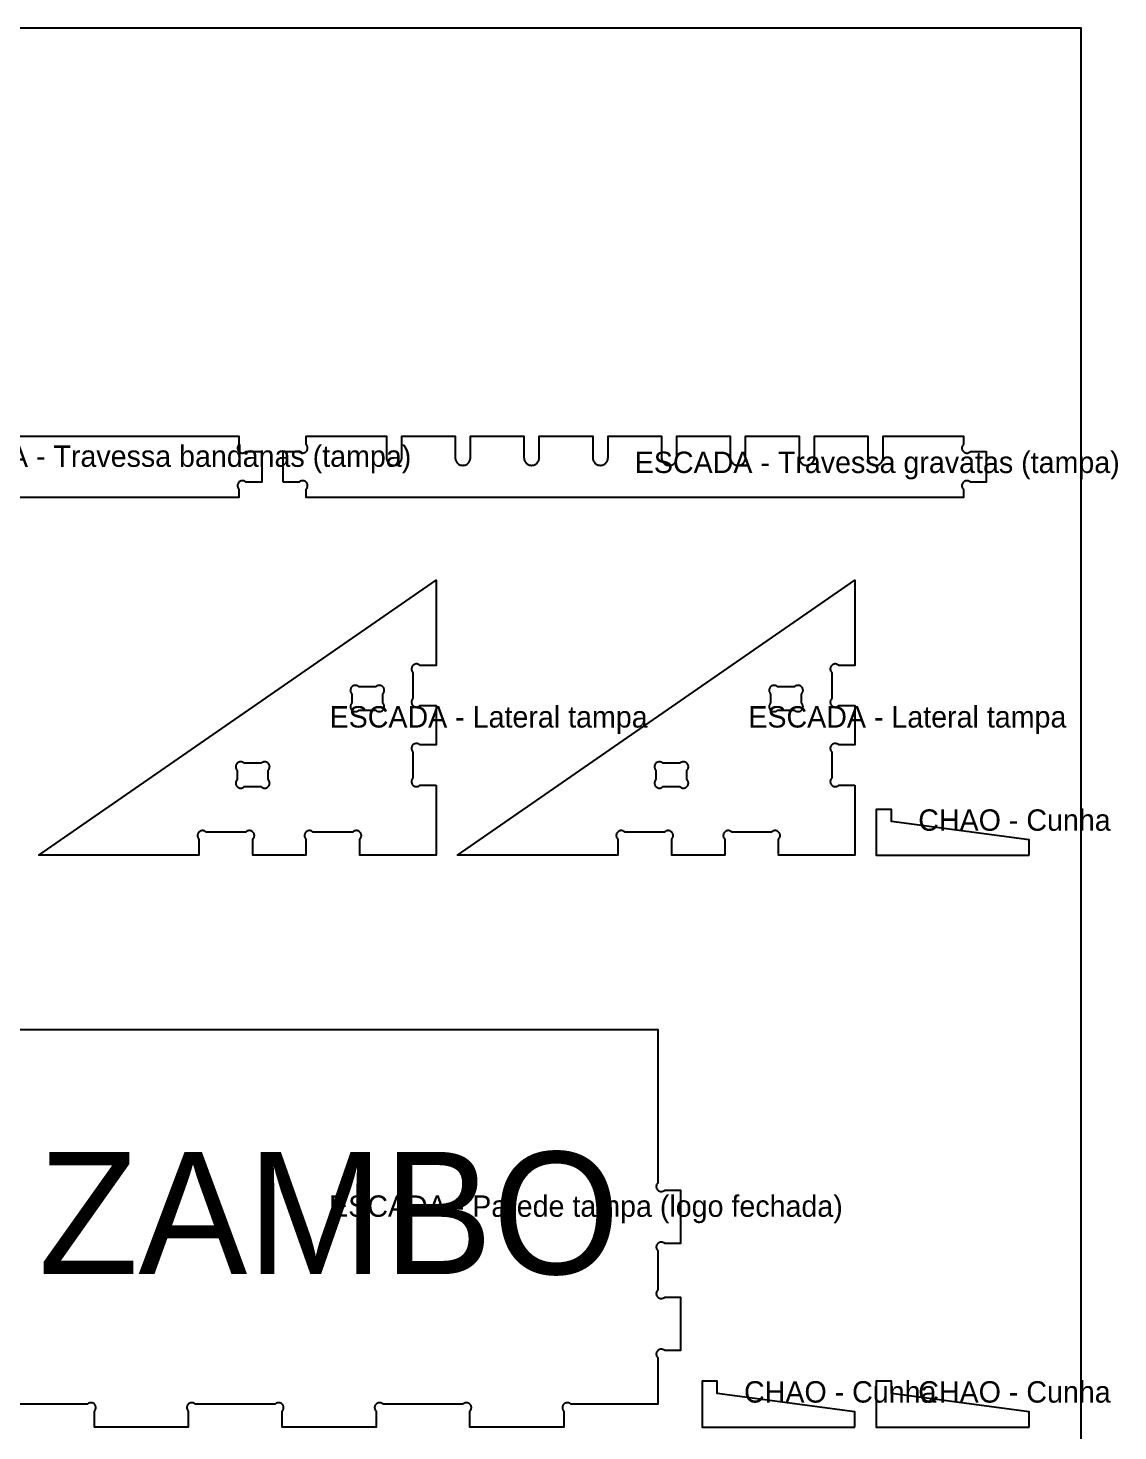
# Model space of a CAD drawing. Header units: millimetres. Extents: x 0 to 2787, y 0 to 1840.
# Drawn here: x 2061 to 2774, y 922 to 1840 of the extents above; entities that cross this region are included whole.
import ezdxf
from ezdxf.enums import TextEntityAlignment as Align

# ---------------------------------------------------------------- set-up
doc = ezdxf.new("R2010")
doc.units = ezdxf.units.MM
for name, color, linetype in [('CHAPA_NAO_CORTAR', 8, 'Continuous'), ('CORTE_EXTERNO', 1, 'Continuous'), ('CORTE_INTERNO', 5, 'Continuous'), ('ETIQUETAS_NAO_CORTAR', 8, 'Continuous'), ('GRAVACAO', 3, 'Continuous')]:
    doc.layers.add(name, color=color, linetype=linetype)

msp = doc.modelspace()

# ---------------------------------------------------------------- linework, layer by layer
at = {"layer": 'CHAPA_NAO_CORTAR'}
msp.add_lwpolyline([(0, 0), (2750, 0), (2750, 1840), (0, 1840)], close=True, dxfattribs=at)
at = {"layer": 'CORTE_EXTERNO'}
for points in [[(1769, 1573), (2199, 1573), (2199, 1567.6), (2198.79, 1567.36), (2198.6, 1567.1), (2198.43, 1566.83), (2198.3, 1566.54), (2198.19, 1566.24), (2198.11, 1565.93), (2198.06, 1565.62), (2198.05, 1565.3), (2198.06, 1564.98), (2198.11, 1564.66), (2198.19, 1564.35), (2198.3, 1564.05), (2198.43, 1563.77), (2198.6, 1563.49), (2198.79, 1563.24), (2199, 1563), (2199.24, 1562.79), (2199.49, 1562.6), (2199.77, 1562.43), (2200.05, 1562.3), (2200.35, 1562.19), (2200.66, 1562.11), (2200.98, 1562.06), (2201.3, 1562.05), (2201.62, 1562.06), (2201.93, 1562.11), (2202.24, 1562.19), (2202.54, 1562.3), (2202.83, 1562.43), (2203.1, 1562.6), (2203.36, 1562.79), (2203.6, 1563), (2203.6, 1563), (2214, 1563), (2214, 1543), (2203.6, 1543), (2203.36, 1543.21), (2203.1, 1543.4), (2202.83, 1543.57), (2202.54, 1543.7), (2202.24, 1543.81), (2201.93, 1543.89), (2201.62, 1543.94), (2201.3, 1543.95), (2200.98, 1543.94), (2200.66, 1543.89), (2200.35, 1543.81), (2200.05, 1543.7), (2199.77, 1543.57), (2199.49, 1543.4), (2199.24, 1543.21), (2199, 1543), (2198.79, 1542.76), (2198.6, 1542.51), (2198.43, 1542.23), (2198.3, 1541.95), (2198.19, 1541.65), (2198.11, 1541.34), (2198.06, 1541.02), (2198.05, 1540.7), (2198.06, 1540.38), (2198.11, 1540.07), (2198.19, 1539.76), (2198.3, 1539.46), (2198.43, 1539.17), (2198.6, 1538.9), (2198.79, 1538.64), (2199, 1538.4), (2199, 1533), (1769, 1533)], [(2043, 1185), (2473, 1185), (2473, 1084.6), (2472.79, 1084.36), (2472.6, 1084.1), (2472.43, 1083.83), (2472.3, 1083.54), (2472.19, 1083.24), (2472.11, 1082.93), (2472.06, 1082.62), (2472.05, 1082.3), (2472.06, 1081.98), (2472.11, 1081.66), (2472.19, 1081.35), (2472.3, 1081.05), (2472.43, 1080.77), (2472.6, 1080.49), (2472.79, 1080.24), (2473, 1080), (2473.24, 1079.79), (2473.49, 1079.6), (2473.77, 1079.43), (2474.05, 1079.3), (2474.35, 1079.19), (2474.66, 1079.11), (2474.98, 1079.06), (2475.3, 1079.05), (2475.62, 1079.06), (2475.93, 1079.11), (2476.24, 1079.19), (2476.54, 1079.3), (2476.83, 1079.43), (2477.1, 1079.6), (2477.36, 1079.79), (2477.6, 1080), (2488, 1080), (2488, 1045), (2477.6, 1045), (2477.36, 1045.21), (2477.1, 1045.4), (2476.83, 1045.57), (2476.54, 1045.7), (2476.24, 1045.81), (2475.93, 1045.89), (2475.62, 1045.94), (2475.3, 1045.95), (2474.98, 1045.94), (2474.66, 1045.89), (2474.35, 1045.81), (2474.05, 1045.7), (2473.77, 1045.57), (2473.49, 1045.4), (2473.24, 1045.21), (2473, 1045), (2472.79, 1044.76), (2472.6, 1044.51), (2472.43, 1044.23), (2472.3, 1043.95), (2472.19, 1043.65), (2472.11, 1043.34), (2472.06, 1043.02), (2472.05, 1042.7), (2472.06, 1042.38), (2472.11, 1042.07), (2472.19, 1041.76), (2472.3, 1041.46), (2472.43, 1041.17), (2472.6, 1040.9), (2472.79, 1040.64), (2473, 1040.4), (2473, 1014.6), (2472.79, 1014.36), (2472.6, 1014.1), (2472.43, 1013.83), (2472.3, 1013.54), (2472.19, 1013.24), (2472.11, 1012.93), (2472.06, 1012.62), (2472.05, 1012.3), (2472.06, 1011.98), (2472.11, 1011.66), (2472.19, 1011.35), (2472.3, 1011.05), (2472.43, 1010.77), (2472.6, 1010.49), (2472.79, 1010.24), (2473, 1010), (2473.24, 1009.79), (2473.49, 1009.6), (2473.77, 1009.43), (2474.05, 1009.3), (2474.35, 1009.19), (2474.66, 1009.11), (2474.98, 1009.06), (2475.3, 1009.05), (2475.62, 1009.06), (2475.93, 1009.11), (2476.24, 1009.19), (2476.54, 1009.3), (2476.83, 1009.43), (2477.1, 1009.6), (2477.36, 1009.79), (2477.6, 1010), (2488, 1010), (2488, 975), (2477.6, 975), (2477.36, 975.21), (2477.1, 975.4), (2476.83, 975.57), (2476.54, 975.7), (2476.24, 975.81), (2475.93, 975.89), (2475.62, 975.94), (2475.3, 975.95), (2474.98, 975.94), (2474.66, 975.89), (2474.35, 975.81), (2474.05, 975.7), (2473.77, 975.57), (2473.49, 975.4), (2473.24, 975.21), (2473, 975), (2472.79, 974.76), (2472.6, 974.51), (2472.43, 974.23), (2472.3, 973.95), (2472.19, 973.65), (2472.11, 973.34), (2472.06, 973.02), (2472.05, 972.7), (2472.06, 972.38), (2472.11, 972.07), (2472.19, 971.76), (2472.3, 971.46), (2472.43, 971.17), (2472.6, 970.9), (2472.79, 970.64), (2473, 970.4), (2473, 940), (2416.17, 940), (2415.93, 940.21), (2415.68, 940.4), (2415.4, 940.57), (2415.11, 940.7), (2414.81, 940.81), (2414.5, 940.89), (2414.19, 940.94), (2413.87, 940.95), (2413.55, 940.94), (2413.24, 940.89), (2412.93, 940.81), (2412.63, 940.7), (2412.34, 940.57), (2412.06, 940.4), (2411.81, 940.21), (2411.57, 940), (2411.36, 939.76), (2411.17, 939.51), (2411, 939.23), (2410.87, 938.95), (2410.76, 938.65), (2410.68, 938.34), (2410.64, 938.02), (2410.62, 937.7), (2410.64, 937.38), (2410.68, 937.07), (2410.76, 936.76), (2410.87, 936.46), (2411, 936.17), (2411.17, 935.9), (2411.36, 935.64), (2411.57, 935.4), (2411.57, 925), (2350.14, 925), (2350.14, 935.4), (2350.36, 935.64), (2350.55, 935.9), (2350.71, 936.17), (2350.85, 936.46), (2350.95, 936.76), (2351.03, 937.07), (2351.08, 937.38), (2351.09, 937.7), (2351.08, 938.02), (2351.03, 938.34), (2350.95, 938.65), (2350.85, 938.95), (2350.71, 939.23), (2350.55, 939.51), (2350.36, 939.76), (2350.14, 940), (2349.91, 940.21), (2349.65, 940.4), (2349.38, 940.57), (2349.09, 940.7), (2348.79, 940.81), (2348.48, 940.89), (2348.16, 940.94), (2347.84, 940.95), (2347.53, 940.94), (2347.21, 940.89), (2346.9, 940.81), (2346.6, 940.7), (2346.31, 940.57), (2346.04, 940.4), (2345.78, 940.21), (2345.55, 940), (2293.31, 940), (2293.07, 940.21), (2292.82, 940.4), (2292.54, 940.57), (2292.26, 940.7), (2291.96, 940.81), (2291.65, 940.89), (2291.33, 940.94), (2291.01, 940.95), (2290.69, 940.94), (2290.38, 940.89), (2290.07, 940.81), (2289.77, 940.7), (2289.48, 940.57), (2289.21, 940.4), (2288.95, 940.21), (2288.71, 940), (2288.5, 939.76), (2288.31, 939.51), (2288.15, 939.23), (2288.01, 938.95), (2287.9, 938.65), (2287.82, 938.34), (2287.78, 938.02), (2287.76, 937.7), (2287.78, 937.38), (2287.82, 937.07), (2287.9, 936.76), (2288.01, 936.46), (2288.15, 936.17), (2288.31, 935.9), (2288.5, 935.64), (2288.71, 935.4), (2288.71, 925), (2227.29, 925), (2227.29, 935.4), (2227.5, 935.64), (2227.69, 935.9), (2227.85, 936.17), (2227.99, 936.46), (2228.1, 936.76), (2228.18, 937.07), (2228.22, 937.38), (2228.24, 937.7), (2228.22, 938.02), (2228.18, 938.34), (2228.1, 938.65), (2227.99, 938.95), (2227.85, 939.23), (2227.69, 939.51), (2227.5, 939.76), (2227.29, 940), (2227.05, 940.21), (2226.79, 940.4), (2226.52, 940.57), (2226.23, 940.7), (2225.93, 940.81), (2225.62, 940.89), (2225.31, 940.94), (2224.99, 940.95), (2224.67, 940.94), (2224.35, 940.89), (2224.04, 940.81), (2223.74, 940.7), (2223.46, 940.57), (2223.18, 940.4), (2222.93, 940.21), (2222.69, 940), (2170.45, 940), (2170.22, 940.21), (2169.96, 940.4), (2169.69, 940.57), (2169.4, 940.7), (2169.1, 940.81), (2168.79, 940.89), (2168.47, 940.94), (2168.16, 940.95), (2167.84, 940.94), (2167.52, 940.89), (2167.21, 940.81), (2166.91, 940.7), (2166.62, 940.57), (2166.35, 940.4), (2166.09, 940.21), (2165.86, 940), (2165.64, 939.76), (2165.45, 939.51), (2165.29, 939.23), (2165.15, 938.95), (2165.05, 938.65), (2164.97, 938.34), (2164.92, 938.02), (2164.91, 937.7), (2164.92, 937.38), (2164.97, 937.07), (2165.05, 936.76), (2165.15, 936.46), (2165.29, 936.17), (2165.45, 935.9), (2165.64, 935.64), (2165.86, 935.4), (2165.86, 925), (2165.86, 925), (2104.43, 925), (2104.43, 935.4), (2104.64, 935.64), (2104.83, 935.9), (2105, 936.17), (2105.13, 936.46), (2105.24, 936.76), (2105.32, 937.07), (2105.36, 937.38), (2105.38, 937.7), (2105.36, 938.02), (2105.32, 938.34), (2105.24, 938.65), (2105.13, 938.95), (2105, 939.23), (2104.83, 939.51), (2104.64, 939.76), (2104.43, 940), (2104.19, 940.21), (2103.94, 940.4), (2103.66, 940.57), (2103.37, 940.7), (2103.07, 940.81), (2102.76, 940.89), (2102.45, 940.94), (2102.13, 940.95), (2101.81, 940.94), (2101.5, 940.89), (2101.19, 940.81), (2100.89, 940.7), (2100.6, 940.57), (2100.32, 940.4), (2100.07, 940.21), (2099.83, 940), (2043, 940)]]:
    msp.add_lwpolyline(points, dxfattribs=at)
for points in [[(2228, 1543), (2228, 1563), (2238.4, 1563), (2238.4, 1563), (2238.64, 1562.79), (2238.9, 1562.6), (2239.17, 1562.43), (2239.46, 1562.3), (2239.76, 1562.19), (2240.07, 1562.11), (2240.38, 1562.06), (2240.7, 1562.05), (2241.02, 1562.06), (2241.34, 1562.11), (2241.65, 1562.19), (2241.95, 1562.3), (2242.23, 1562.43), (2242.51, 1562.6), (2242.76, 1562.79), (2243, 1563), (2243.21, 1563.24), (2243.4, 1563.49), (2243.57, 1563.77), (2243.7, 1564.05), (2243.81, 1564.35), (2243.89, 1564.66), (2243.94, 1564.98), (2243.95, 1565.3), (2243.94, 1565.62), (2243.89, 1565.93), (2243.81, 1566.24), (2243.7, 1566.54), (2243.57, 1566.83), (2243.4, 1567.1), (2243.21, 1567.36), (2243, 1567.6), (2243, 1573), (2295.5, 1573), (2295.5, 1559), (2295.52, 1558.51), (2295.6, 1558.02), (2295.72, 1557.55), (2295.88, 1557.09), (2296.09, 1556.64), (2296.34, 1556.22), (2296.63, 1555.83), (2296.96, 1555.46), (2297.33, 1555.13), (2297.72, 1554.84), (2298.14, 1554.59), (2298.59, 1554.38), (2299.05, 1554.22), (2299.52, 1554.1), (2300.01, 1554.02), (2300.5, 1554), (2300.99, 1554.02), (2301.48, 1554.1), (2301.95, 1554.22), (2302.41, 1554.38), (2302.86, 1554.59), (2303.28, 1554.84), (2303.67, 1555.13), (2304.04, 1555.46), (2304.37, 1555.83), (2304.66, 1556.22), (2304.91, 1556.64), (2305.12, 1557.09), (2305.28, 1557.55), (2305.4, 1558.02), (2305.48, 1558.51), (2305.5, 1559), (2305.5, 1573), (2340.5, 1573), (2340.5, 1559), (2340.52, 1558.51), (2340.6, 1558.02), (2340.72, 1557.55), (2340.88, 1557.09), (2341.09, 1556.64), (2341.34, 1556.22), (2341.63, 1555.83), (2341.96, 1555.46), (2342.33, 1555.13), (2342.72, 1554.84), (2343.14, 1554.59), (2343.59, 1554.38), (2344.05, 1554.22), (2344.52, 1554.1), (2345.01, 1554.02), (2345.5, 1554), (2345.99, 1554.02), (2346.48, 1554.1), (2346.95, 1554.22), (2347.41, 1554.38), (2347.86, 1554.59), (2348.28, 1554.84), (2348.67, 1555.13), (2349.04, 1555.46), (2349.37, 1555.83), (2349.66, 1556.22), (2349.91, 1556.64), (2350.12, 1557.09), (2350.28, 1557.55), (2350.4, 1558.02), (2350.48, 1558.51), (2350.5, 1559), (2350.5, 1573), (2385.5, 1573), (2385.5, 1559), (2385.52, 1558.51), (2385.6, 1558.02), (2385.72, 1557.55), (2385.88, 1557.09), (2386.09, 1556.64), (2386.34, 1556.22), (2386.63, 1555.83), (2386.96, 1555.46), (2387.33, 1555.13), (2387.72, 1554.84), (2388.14, 1554.59), (2388.59, 1554.38), (2389.05, 1554.22), (2389.52, 1554.1), (2390.01, 1554.02), (2390.5, 1554), (2390.99, 1554.02), (2391.48, 1554.1), (2391.95, 1554.22), (2392.41, 1554.38), (2392.86, 1554.59), (2393.28, 1554.84), (2393.67, 1555.13), (2394.04, 1555.46), (2394.37, 1555.83), (2394.66, 1556.22), (2394.91, 1556.64), (2395.12, 1557.09), (2395.28, 1557.55), (2395.4, 1558.02), (2395.48, 1558.51), (2395.5, 1559), (2395.5, 1573), (2430.5, 1573), (2430.5, 1559), (2430.52, 1558.51), (2430.6, 1558.02), (2430.72, 1557.55), (2430.88, 1557.09), (2431.09, 1556.64), (2431.34, 1556.22), (2431.63, 1555.83), (2431.96, 1555.46), (2432.33, 1555.13), (2432.72, 1554.84), (2433.14, 1554.59), (2433.59, 1554.38), (2434.05, 1554.22), (2434.52, 1554.1), (2435.01, 1554.02), (2435.5, 1554), (2435.99, 1554.02), (2436.48, 1554.1), (2436.95, 1554.22), (2437.41, 1554.38), (2437.86, 1554.59), (2438.28, 1554.84), (2438.67, 1555.13), (2439.04, 1555.46), (2439.37, 1555.83), (2439.66, 1556.22), (2439.91, 1556.64), (2440.12, 1557.09), (2440.28, 1557.55), (2440.4, 1558.02), (2440.48, 1558.51), (2440.5, 1559), (2440.5, 1573), (2475.5, 1573), (2475.5, 1559), (2475.52, 1558.51), (2475.6, 1558.02), (2475.72, 1557.55), (2475.88, 1557.09), (2476.09, 1556.64), (2476.34, 1556.22), (2476.63, 1555.83), (2476.96, 1555.46), (2477.33, 1555.13), (2477.72, 1554.84), (2478.14, 1554.59), (2478.59, 1554.38), (2479.05, 1554.22), (2479.52, 1554.1), (2480.01, 1554.02), (2480.5, 1554), (2480.99, 1554.02), (2481.48, 1554.1), (2481.95, 1554.22), (2482.41, 1554.38), (2482.86, 1554.59), (2483.28, 1554.84), (2483.67, 1555.13), (2484.04, 1555.46), (2484.37, 1555.83), (2484.66, 1556.22), (2484.91, 1556.64), (2485.12, 1557.09), (2485.28, 1557.55), (2485.4, 1558.02), (2485.48, 1558.51), (2485.5, 1559), (2485.5, 1573), (2520.5, 1573), (2520.5, 1559), (2520.52, 1558.51), (2520.6, 1558.02), (2520.72, 1557.55), (2520.88, 1557.09), (2521.09, 1556.64), (2521.34, 1556.22), (2521.63, 1555.83), (2521.96, 1555.46), (2522.33, 1555.13), (2522.72, 1554.84), (2523.14, 1554.59), (2523.59, 1554.38), (2524.05, 1554.22), (2524.52, 1554.1), (2525.01, 1554.02), (2525.5, 1554), (2525.99, 1554.02), (2526.48, 1554.1), (2526.95, 1554.22), (2527.41, 1554.38), (2527.86, 1554.59), (2528.28, 1554.84), (2528.67, 1555.13), (2529.04, 1555.46), (2529.37, 1555.83), (2529.66, 1556.22), (2529.91, 1556.64), (2530.12, 1557.09), (2530.28, 1557.55), (2530.4, 1558.02), (2530.48, 1558.51), (2530.5, 1559), (2530.5, 1573), (2565.5, 1573), (2565.5, 1559), (2565.52, 1558.51), (2565.6, 1558.02), (2565.72, 1557.55), (2565.88, 1557.09), (2566.09, 1556.64), (2566.34, 1556.22), (2566.63, 1555.83), (2566.96, 1555.46), (2567.33, 1555.13), (2567.72, 1554.84), (2568.14, 1554.59), (2568.59, 1554.38), (2569.05, 1554.22), (2569.52, 1554.1), (2570.01, 1554.02), (2570.5, 1554), (2570.99, 1554.02), (2571.48, 1554.1), (2571.95, 1554.22), (2572.41, 1554.38), (2572.86, 1554.59), (2573.28, 1554.84), (2573.67, 1555.13), (2574.04, 1555.46), (2574.37, 1555.83), (2574.66, 1556.22), (2574.91, 1556.64), (2575.12, 1557.09), (2575.28, 1557.55), (2575.4, 1558.02), (2575.48, 1558.51), (2575.5, 1559), (2575.5, 1573), (2610.5, 1573), (2610.5, 1559), (2610.52, 1558.51), (2610.6, 1558.02), (2610.72, 1557.55), (2610.88, 1557.09), (2611.09, 1556.64), (2611.34, 1556.22), (2611.63, 1555.83), (2611.96, 1555.46), (2612.33, 1555.13), (2612.72, 1554.84), (2613.14, 1554.59), (2613.59, 1554.38), (2614.05, 1554.22), (2614.52, 1554.1), (2615.01, 1554.02), (2615.5, 1554), (2615.99, 1554.02), (2616.48, 1554.1), (2616.95, 1554.22), (2617.41, 1554.38), (2617.86, 1554.59), (2618.28, 1554.84), (2618.67, 1555.13), (2619.04, 1555.46), (2619.37, 1555.83), (2619.66, 1556.22), (2619.91, 1556.64), (2620.12, 1557.09), (2620.28, 1557.55), (2620.4, 1558.02), (2620.48, 1558.51), (2620.5, 1559), (2620.5, 1573), (2673, 1573), (2673, 1567.6), (2672.79, 1567.36), (2672.6, 1567.1), (2672.43, 1566.83), (2672.3, 1566.54), (2672.19, 1566.24), (2672.11, 1565.93), (2672.06, 1565.62), (2672.05, 1565.3), (2672.06, 1564.98), (2672.11, 1564.66), (2672.19, 1564.35), (2672.3, 1564.05), (2672.43, 1563.77), (2672.6, 1563.49), (2672.79, 1563.24), (2673, 1563), (2673.24, 1562.79), (2673.49, 1562.6), (2673.77, 1562.43), (2674.05, 1562.3), (2674.35, 1562.19), (2674.66, 1562.11), (2674.98, 1562.06), (2675.3, 1562.05), (2675.62, 1562.06), (2675.93, 1562.11), (2676.24, 1562.19), (2676.54, 1562.3), (2676.83, 1562.43), (2677.1, 1562.6), (2677.36, 1562.79), (2677.6, 1563), (2677.6, 1563), (2688, 1563), (2688, 1543), (2677.6, 1543), (2677.36, 1543.21), (2677.1, 1543.4), (2676.83, 1543.57), (2676.54, 1543.7), (2676.24, 1543.81), (2675.93, 1543.89), (2675.62, 1543.94), (2675.3, 1543.95), (2674.98, 1543.94), (2674.66, 1543.89), (2674.35, 1543.81), (2674.05, 1543.7), (2673.77, 1543.57), (2673.49, 1543.4), (2673.24, 1543.21), (2673, 1543), (2672.79, 1542.76), (2672.6, 1542.51), (2672.43, 1542.23), (2672.3, 1541.95), (2672.19, 1541.65), (2672.11, 1541.34), (2672.06, 1541.02), (2672.05, 1540.7), (2672.06, 1540.38), (2672.11, 1540.07), (2672.19, 1539.76), (2672.3, 1539.46), (2672.43, 1539.17), (2672.6, 1538.9), (2672.79, 1538.64), (2673, 1538.4), (2673, 1533), (2243, 1533), (2243, 1538.4), (2243.21, 1538.64), (2243.4, 1538.9), (2243.57, 1539.17), (2243.7, 1539.46), (2243.81, 1539.76), (2243.89, 1540.07), (2243.94, 1540.38), (2243.95, 1540.7), (2243.94, 1541.02), (2243.89, 1541.34), (2243.81, 1541.65), (2243.7, 1541.95), (2243.57, 1542.23), (2243.4, 1542.51), (2243.21, 1542.76), (2243, 1543), (2243, 1543), (2243, 1543), (2242.76, 1543.21), (2242.51, 1543.4), (2242.23, 1543.57), (2241.95, 1543.7), (2241.65, 1543.81), (2241.34, 1543.89), (2241.02, 1543.94), (2240.7, 1543.95), (2240.38, 1543.94), (2240.07, 1543.89), (2239.76, 1543.81), (2239.46, 1543.7), (2239.17, 1543.57), (2238.9, 1543.4), (2238.64, 1543.21), (2238.4, 1543), (2228, 1543)], [(2328, 1344.85), (2328, 1299), (2278.15, 1299), (2278.15, 1309.55), (2278.36, 1309.79), (2278.55, 1310.05), (2278.72, 1310.32), (2278.85, 1310.61), (2278.96, 1310.91), (2279.04, 1311.22), (2279.09, 1311.53), (2279.1, 1311.85), (2279.09, 1312.17), (2279.04, 1312.49), (2278.96, 1312.8), (2278.85, 1313.1), (2278.72, 1313.38), (2278.55, 1313.66), (2278.36, 1313.91), (2278.15, 1314.15), (2277.91, 1314.36), (2277.66, 1314.55), (2277.38, 1314.72), (2277.1, 1314.85), (2276.8, 1314.96), (2276.49, 1315.04), (2276.17, 1315.09), (2275.85, 1315.1), (2275.53, 1315.09), (2275.22, 1315.04), (2274.91, 1314.96), (2274.61, 1314.85), (2274.32, 1314.72), (2274.05, 1314.55), (2273.79, 1314.36), (2273.55, 1314.15), (2247.45, 1314.15), (2247.45, 1314.15), (2247.21, 1314.36), (2246.95, 1314.55), (2246.68, 1314.72), (2246.39, 1314.85), (2246.09, 1314.96), (2245.78, 1315.04), (2245.47, 1315.09), (2245.15, 1315.1), (2244.83, 1315.09), (2244.51, 1315.04), (2244.2, 1314.96), (2243.9, 1314.85), (2243.62, 1314.72), (2243.34, 1314.55), (2243.09, 1314.36), (2242.85, 1314.15), (2242.64, 1313.91), (2242.45, 1313.66), (2242.28, 1313.38), (2242.15, 1313.1), (2242.04, 1312.8), (2241.96, 1312.49), (2241.91, 1312.17), (2241.9, 1311.85), (2241.91, 1311.53), (2241.96, 1311.22), (2242.04, 1310.91), (2242.15, 1310.61), (2242.28, 1310.32), (2242.45, 1310.05), (2242.64, 1309.79), (2242.85, 1309.55), (2242.85, 1299), (2208.15, 1299), (2208.15, 1309.55), (2208.36, 1309.79), (2208.55, 1310.05), (2208.72, 1310.32), (2208.85, 1310.61), (2208.96, 1310.91), (2209.04, 1311.22), (2209.09, 1311.53), (2209.1, 1311.85), (2209.09, 1312.17), (2209.04, 1312.49), (2208.96, 1312.8), (2208.85, 1313.1), (2208.72, 1313.38), (2208.55, 1313.66), (2208.36, 1313.91), (2208.15, 1314.15), (2207.91, 1314.36), (2207.66, 1314.55), (2207.38, 1314.72), (2207.1, 1314.85), (2206.8, 1314.96), (2206.49, 1315.04), (2206.17, 1315.09), (2205.85, 1315.1), (2205.53, 1315.09), (2205.22, 1315.04), (2204.91, 1314.96), (2204.61, 1314.85), (2204.32, 1314.72), (2204.05, 1314.55), (2203.79, 1314.36), (2203.55, 1314.15), (2177.45, 1314.15), (2177.45, 1314.15), (2177.21, 1314.36), (2176.95, 1314.55), (2176.68, 1314.72), (2176.39, 1314.85), (2176.09, 1314.96), (2175.78, 1315.04), (2175.47, 1315.09), (2175.15, 1315.1), (2174.83, 1315.09), (2174.51, 1315.04), (2174.2, 1314.96), (2173.9, 1314.85), (2173.62, 1314.72), (2173.34, 1314.55), (2173.09, 1314.36), (2172.85, 1314.15), (2172.64, 1313.91), (2172.45, 1313.66), (2172.28, 1313.38), (2172.15, 1313.1), (2172.04, 1312.8), (2171.96, 1312.49), (2171.91, 1312.17), (2171.9, 1311.85), (2171.91, 1311.53), (2171.96, 1311.22), (2172.04, 1310.91), (2172.15, 1310.61), (2172.28, 1310.32), (2172.45, 1310.05), (2172.64, 1309.79), (2172.85, 1309.55), (2172.85, 1299), (2068, 1299), (2328, 1479), (2328, 1423.15), (2317.45, 1423.15), (2317.21, 1423.36), (2316.95, 1423.55), (2316.68, 1423.72), (2316.39, 1423.85), (2316.09, 1423.96), (2315.78, 1424.04), (2315.47, 1424.09), (2315.15, 1424.1), (2314.83, 1424.09), (2314.51, 1424.04), (2314.2, 1423.96), (2313.9, 1423.85), (2313.62, 1423.72), (2313.34, 1423.55), (2313.09, 1423.36), (2312.85, 1423.15), (2312.64, 1422.91), (2312.45, 1422.66), (2312.28, 1422.38), (2312.15, 1422.1), (2312.04, 1421.8), (2311.96, 1421.49), (2311.91, 1421.17), (2311.9, 1420.85), (2311.91, 1420.53), (2311.96, 1420.22), (2312.04, 1419.91), (2312.15, 1419.61), (2312.28, 1419.32), (2312.45, 1419.05), (2312.64, 1418.79), (2312.85, 1418.55), (2312.85, 1418.55), (2312.85, 1401.45), (2312.85, 1401.45), (2312.64, 1401.21), (2312.45, 1400.95), (2312.28, 1400.68), (2312.15, 1400.39), (2312.04, 1400.09), (2311.96, 1399.78), (2311.91, 1399.47), (2311.9, 1399.15), (2311.91, 1398.83), (2311.96, 1398.51), (2312.04, 1398.2), (2312.15, 1397.9), (2312.28, 1397.62), (2312.45, 1397.34), (2312.64, 1397.09), (2312.85, 1396.85), (2313.09, 1396.64), (2313.34, 1396.45), (2313.62, 1396.28), (2313.9, 1396.15), (2314.2, 1396.04), (2314.51, 1395.96), (2314.83, 1395.91), (2315.15, 1395.9), (2315.47, 1395.91), (2315.78, 1395.96), (2316.09, 1396.04), (2316.39, 1396.15), (2316.68, 1396.28), (2316.95, 1396.45), (2317.21, 1396.64), (2317.45, 1396.85), (2328, 1396.85), (2328, 1371.15), (2317.45, 1371.15), (2317.21, 1371.36), (2316.95, 1371.55), (2316.68, 1371.72), (2316.39, 1371.85), (2316.09, 1371.96), (2315.78, 1372.04), (2315.47, 1372.09), (2315.15, 1372.1), (2314.83, 1372.09), (2314.51, 1372.04), (2314.2, 1371.96), (2313.9, 1371.85), (2313.62, 1371.72), (2313.34, 1371.55), (2313.09, 1371.36), (2312.85, 1371.15), (2312.64, 1370.91), (2312.45, 1370.66), (2312.28, 1370.38), (2312.15, 1370.1), (2312.04, 1369.8), (2311.96, 1369.49), (2311.91, 1369.17), (2311.9, 1368.85), (2311.91, 1368.53), (2311.96, 1368.22), (2312.04, 1367.91), (2312.15, 1367.61), (2312.28, 1367.32), (2312.45, 1367.05), (2312.64, 1366.79), (2312.85, 1366.55), (2312.85, 1366.55), (2312.85, 1349.45), (2312.85, 1349.45), (2312.64, 1349.21), (2312.45, 1348.95), (2312.28, 1348.68), (2312.15, 1348.39), (2312.04, 1348.09), (2311.96, 1347.78), (2311.91, 1347.47), (2311.9, 1347.15), (2311.91, 1346.83), (2311.96, 1346.51), (2312.04, 1346.2), (2312.15, 1345.9), (2312.28, 1345.62), (2312.45, 1345.34), (2312.64, 1345.09), (2312.85, 1344.85), (2313.09, 1344.64), (2313.34, 1344.45), (2313.62, 1344.28), (2313.9, 1344.15), (2314.2, 1344.04), (2314.51, 1343.96), (2314.83, 1343.91), (2315.15, 1343.9), (2315.47, 1343.91), (2315.78, 1343.96), (2316.09, 1344.04), (2316.39, 1344.15), (2316.68, 1344.28), (2316.95, 1344.45), (2317.21, 1344.64), (2317.45, 1344.85), (2328, 1344.85)], [(2602, 1344.85), (2602, 1299), (2552.15, 1299), (2552.15, 1309.55), (2552.36, 1309.79), (2552.55, 1310.05), (2552.72, 1310.32), (2552.85, 1310.61), (2552.96, 1310.91), (2553.04, 1311.22), (2553.09, 1311.53), (2553.1, 1311.85), (2553.09, 1312.17), (2553.04, 1312.49), (2552.96, 1312.8), (2552.85, 1313.1), (2552.72, 1313.38), (2552.55, 1313.66), (2552.36, 1313.91), (2552.15, 1314.15), (2551.91, 1314.36), (2551.66, 1314.55), (2551.38, 1314.72), (2551.1, 1314.85), (2550.8, 1314.96), (2550.49, 1315.04), (2550.17, 1315.09), (2549.85, 1315.1), (2549.53, 1315.09), (2549.22, 1315.04), (2548.91, 1314.96), (2548.61, 1314.85), (2548.32, 1314.72), (2548.05, 1314.55), (2547.79, 1314.36), (2547.55, 1314.15), (2521.45, 1314.15), (2521.45, 1314.15), (2521.21, 1314.36), (2520.95, 1314.55), (2520.68, 1314.72), (2520.39, 1314.85), (2520.09, 1314.96), (2519.78, 1315.04), (2519.47, 1315.09), (2519.15, 1315.1), (2518.83, 1315.09), (2518.51, 1315.04), (2518.2, 1314.96), (2517.9, 1314.85), (2517.62, 1314.72), (2517.34, 1314.55), (2517.09, 1314.36), (2516.85, 1314.15), (2516.64, 1313.91), (2516.45, 1313.66), (2516.28, 1313.38), (2516.15, 1313.1), (2516.04, 1312.8), (2515.96, 1312.49), (2515.91, 1312.17), (2515.9, 1311.85), (2515.91, 1311.53), (2515.96, 1311.22), (2516.04, 1310.91), (2516.15, 1310.61), (2516.28, 1310.32), (2516.45, 1310.05), (2516.64, 1309.79), (2516.85, 1309.55), (2516.85, 1299), (2482.15, 1299), (2482.15, 1309.55), (2482.36, 1309.79), (2482.55, 1310.05), (2482.72, 1310.32), (2482.85, 1310.61), (2482.96, 1310.91), (2483.04, 1311.22), (2483.09, 1311.53), (2483.1, 1311.85), (2483.09, 1312.17), (2483.04, 1312.49), (2482.96, 1312.8), (2482.85, 1313.1), (2482.72, 1313.38), (2482.55, 1313.66), (2482.36, 1313.91), (2482.15, 1314.15), (2481.91, 1314.36), (2481.66, 1314.55), (2481.38, 1314.72), (2481.1, 1314.85), (2480.8, 1314.96), (2480.49, 1315.04), (2480.17, 1315.09), (2479.85, 1315.1), (2479.53, 1315.09), (2479.22, 1315.04), (2478.91, 1314.96), (2478.61, 1314.85), (2478.32, 1314.72), (2478.05, 1314.55), (2477.79, 1314.36), (2477.55, 1314.15), (2451.45, 1314.15), (2451.45, 1314.15), (2451.21, 1314.36), (2450.95, 1314.55), (2450.68, 1314.72), (2450.39, 1314.85), (2450.09, 1314.96), (2449.78, 1315.04), (2449.47, 1315.09), (2449.15, 1315.1), (2448.83, 1315.09), (2448.51, 1315.04), (2448.2, 1314.96), (2447.9, 1314.85), (2447.62, 1314.72), (2447.34, 1314.55), (2447.09, 1314.36), (2446.85, 1314.15), (2446.64, 1313.91), (2446.45, 1313.66), (2446.28, 1313.38), (2446.15, 1313.1), (2446.04, 1312.8), (2445.96, 1312.49), (2445.91, 1312.17), (2445.9, 1311.85), (2445.91, 1311.53), (2445.96, 1311.22), (2446.04, 1310.91), (2446.15, 1310.61), (2446.28, 1310.32), (2446.45, 1310.05), (2446.64, 1309.79), (2446.85, 1309.55), (2446.85, 1299), (2342, 1299), (2602, 1479), (2602, 1423.15), (2591.45, 1423.15), (2591.21, 1423.36), (2590.95, 1423.55), (2590.68, 1423.72), (2590.39, 1423.85), (2590.09, 1423.96), (2589.78, 1424.04), (2589.47, 1424.09), (2589.15, 1424.1), (2588.83, 1424.09), (2588.51, 1424.04), (2588.2, 1423.96), (2587.9, 1423.85), (2587.62, 1423.72), (2587.34, 1423.55), (2587.09, 1423.36), (2586.85, 1423.15), (2586.64, 1422.91), (2586.45, 1422.66), (2586.28, 1422.38), (2586.15, 1422.1), (2586.04, 1421.8), (2585.96, 1421.49), (2585.91, 1421.17), (2585.9, 1420.85), (2585.91, 1420.53), (2585.96, 1420.22), (2586.04, 1419.91), (2586.15, 1419.61), (2586.28, 1419.32), (2586.45, 1419.05), (2586.64, 1418.79), (2586.85, 1418.55), (2586.85, 1418.55), (2586.85, 1401.45), (2586.85, 1401.45), (2586.64, 1401.21), (2586.45, 1400.95), (2586.28, 1400.68), (2586.15, 1400.39), (2586.04, 1400.09), (2585.96, 1399.78), (2585.91, 1399.47), (2585.9, 1399.15), (2585.91, 1398.83), (2585.96, 1398.51), (2586.04, 1398.2), (2586.15, 1397.9), (2586.28, 1397.62), (2586.45, 1397.34), (2586.64, 1397.09), (2586.85, 1396.85), (2587.09, 1396.64), (2587.34, 1396.45), (2587.62, 1396.28), (2587.9, 1396.15), (2588.2, 1396.04), (2588.51, 1395.96), (2588.83, 1395.91), (2589.15, 1395.9), (2589.47, 1395.91), (2589.78, 1395.96), (2590.09, 1396.04), (2590.39, 1396.15), (2590.68, 1396.28), (2590.95, 1396.45), (2591.21, 1396.64), (2591.45, 1396.85), (2602, 1396.85), (2602, 1371.15), (2591.45, 1371.15), (2591.21, 1371.36), (2590.95, 1371.55), (2590.68, 1371.72), (2590.39, 1371.85), (2590.09, 1371.96), (2589.78, 1372.04), (2589.47, 1372.09), (2589.15, 1372.1), (2588.83, 1372.09), (2588.51, 1372.04), (2588.2, 1371.96), (2587.9, 1371.85), (2587.62, 1371.72), (2587.34, 1371.55), (2587.09, 1371.36), (2586.85, 1371.15), (2586.64, 1370.91), (2586.45, 1370.66), (2586.28, 1370.38), (2586.15, 1370.1), (2586.04, 1369.8), (2585.96, 1369.49), (2585.91, 1369.17), (2585.9, 1368.85), (2585.91, 1368.53), (2585.96, 1368.22), (2586.04, 1367.91), (2586.15, 1367.61), (2586.28, 1367.32), (2586.45, 1367.05), (2586.64, 1366.79), (2586.85, 1366.55), (2586.85, 1366.55), (2586.85, 1349.45), (2586.85, 1349.45), (2586.64, 1349.21), (2586.45, 1348.95), (2586.28, 1348.68), (2586.15, 1348.39), (2586.04, 1348.09), (2585.96, 1347.78), (2585.91, 1347.47), (2585.9, 1347.15), (2585.91, 1346.83), (2585.96, 1346.51), (2586.04, 1346.2), (2586.15, 1345.9), (2586.28, 1345.62), (2586.45, 1345.34), (2586.64, 1345.09), (2586.85, 1344.85), (2587.09, 1344.64), (2587.34, 1344.45), (2587.62, 1344.28), (2587.9, 1344.15), (2588.2, 1344.04), (2588.51, 1343.96), (2588.83, 1343.91), (2589.15, 1343.9), (2589.47, 1343.91), (2589.78, 1343.96), (2590.09, 1344.04), (2590.39, 1344.15), (2590.68, 1344.28), (2590.95, 1344.45), (2591.21, 1344.64), (2591.45, 1344.85), (2602, 1344.85)], [(2716, 1299), (2716, 1309), (2626, 1321), (2626, 1329), (2616, 1329), (2616, 1299), (2716, 1299)], [(2602, 925), (2602, 935), (2512, 947), (2512, 955), (2502, 955), (2502, 925), (2602, 925)], [(2716, 925), (2716, 935), (2626, 947), (2626, 955), (2616, 955), (2616, 925), (2716, 925)]]:
    msp.add_lwpolyline(points, close=True, dxfattribs=at)
at = {"layer": 'CORTE_INTERNO'}
for points in [[(2272.85, 1398.45), (2272.64, 1398.21), (2272.45, 1397.95), (2272.28, 1397.68), (2272.15, 1397.39), (2272.04, 1397.09), (2271.96, 1396.78), (2271.91, 1396.47), (2271.9, 1396.15), (2271.91, 1395.83), (2271.96, 1395.51), (2272.04, 1395.2), (2272.15, 1394.9), (2272.28, 1394.62), (2272.45, 1394.34), (2272.64, 1394.09), (2272.85, 1393.85), (2273.09, 1393.64), (2273.34, 1393.45), (2273.62, 1393.28), (2273.9, 1393.15), (2274.2, 1393.04), (2274.51, 1392.96), (2274.83, 1392.91), (2275.15, 1392.9), (2275.47, 1392.91), (2275.78, 1392.96), (2276.09, 1393.04), (2276.39, 1393.15), (2276.68, 1393.28), (2276.95, 1393.45), (2277.21, 1393.64), (2277.45, 1393.85), (2288.55, 1393.85), (2288.79, 1393.64), (2289.05, 1393.45), (2289.32, 1393.28), (2289.61, 1393.15), (2289.91, 1393.04), (2290.22, 1392.96), (2290.53, 1392.91), (2290.85, 1392.9), (2291.17, 1392.91), (2291.49, 1392.96), (2291.8, 1393.04), (2292.1, 1393.15), (2292.38, 1393.28), (2292.66, 1393.45), (2292.91, 1393.64), (2293.15, 1393.85), (2293.36, 1394.09), (2293.55, 1394.34), (2293.72, 1394.62), (2293.85, 1394.9), (2293.96, 1395.2), (2294.04, 1395.51), (2294.09, 1395.83), (2294.1, 1396.15), (2294.09, 1396.47), (2294.04, 1396.78), (2293.96, 1397.09), (2293.85, 1397.39), (2293.72, 1397.68), (2293.55, 1397.95), (2293.36, 1398.21), (2293.15, 1398.45), (2293.15, 1404.55), (2293.36, 1404.79), (2293.55, 1405.05), (2293.72, 1405.32), (2293.85, 1405.61), (2293.96, 1405.91), (2294.04, 1406.22), (2294.09, 1406.53), (2294.1, 1406.85), (2294.09, 1407.17), (2294.04, 1407.49), (2293.96, 1407.8), (2293.85, 1408.1), (2293.72, 1408.38), (2293.55, 1408.66), (2293.36, 1408.91), (2293.15, 1409.15), (2292.91, 1409.36), (2292.66, 1409.55), (2292.38, 1409.72), (2292.1, 1409.85), (2291.8, 1409.96), (2291.49, 1410.04), (2291.17, 1410.09), (2290.85, 1410.1), (2290.53, 1410.09), (2290.22, 1410.04), (2289.91, 1409.96), (2289.61, 1409.85), (2289.32, 1409.72), (2289.05, 1409.55), (2288.79, 1409.36), (2288.55, 1409.15), (2277.45, 1409.15), (2277.21, 1409.36), (2276.95, 1409.55), (2276.68, 1409.72), (2276.39, 1409.85), (2276.09, 1409.96), (2275.78, 1410.04), (2275.47, 1410.09), (2275.15, 1410.1), (2274.83, 1410.09), (2274.51, 1410.04), (2274.2, 1409.96), (2273.9, 1409.85), (2273.62, 1409.72), (2273.34, 1409.55), (2273.09, 1409.36), (2272.85, 1409.15), (2272.64, 1408.91), (2272.45, 1408.66), (2272.28, 1408.38), (2272.15, 1408.1), (2272.04, 1407.8), (2271.96, 1407.49), (2271.91, 1407.17), (2271.9, 1406.85), (2271.91, 1406.53), (2271.96, 1406.22), (2272.04, 1405.91), (2272.15, 1405.61), (2272.28, 1405.32), (2272.45, 1405.05), (2272.64, 1404.79), (2272.85, 1404.55), (2272.85, 1398.45)], [(2546.85, 1398.45), (2546.64, 1398.21), (2546.45, 1397.95), (2546.28, 1397.68), (2546.15, 1397.39), (2546.04, 1397.09), (2545.96, 1396.78), (2545.91, 1396.47), (2545.9, 1396.15), (2545.91, 1395.83), (2545.96, 1395.51), (2546.04, 1395.2), (2546.15, 1394.9), (2546.28, 1394.62), (2546.45, 1394.34), (2546.64, 1394.09), (2546.85, 1393.85), (2547.09, 1393.64), (2547.34, 1393.45), (2547.62, 1393.28), (2547.9, 1393.15), (2548.2, 1393.04), (2548.51, 1392.96), (2548.83, 1392.91), (2549.15, 1392.9), (2549.47, 1392.91), (2549.78, 1392.96), (2550.09, 1393.04), (2550.39, 1393.15), (2550.68, 1393.28), (2550.95, 1393.45), (2551.21, 1393.64), (2551.45, 1393.85), (2562.55, 1393.85), (2562.79, 1393.64), (2563.05, 1393.45), (2563.32, 1393.28), (2563.61, 1393.15), (2563.91, 1393.04), (2564.22, 1392.96), (2564.53, 1392.91), (2564.85, 1392.9), (2565.17, 1392.91), (2565.49, 1392.96), (2565.8, 1393.04), (2566.1, 1393.15), (2566.38, 1393.28), (2566.66, 1393.45), (2566.91, 1393.64), (2567.15, 1393.85), (2567.36, 1394.09), (2567.55, 1394.34), (2567.72, 1394.62), (2567.85, 1394.9), (2567.96, 1395.2), (2568.04, 1395.51), (2568.09, 1395.83), (2568.1, 1396.15), (2568.09, 1396.47), (2568.04, 1396.78), (2567.96, 1397.09), (2567.85, 1397.39), (2567.72, 1397.68), (2567.55, 1397.95), (2567.36, 1398.21), (2567.15, 1398.45), (2567.15, 1404.55), (2567.36, 1404.79), (2567.55, 1405.05), (2567.72, 1405.32), (2567.85, 1405.61), (2567.96, 1405.91), (2568.04, 1406.22), (2568.09, 1406.53), (2568.1, 1406.85), (2568.09, 1407.17), (2568.04, 1407.49), (2567.96, 1407.8), (2567.85, 1408.1), (2567.72, 1408.38), (2567.55, 1408.66), (2567.36, 1408.91), (2567.15, 1409.15), (2566.91, 1409.36), (2566.66, 1409.55), (2566.38, 1409.72), (2566.1, 1409.85), (2565.8, 1409.96), (2565.49, 1410.04), (2565.17, 1410.09), (2564.85, 1410.1), (2564.53, 1410.09), (2564.22, 1410.04), (2563.91, 1409.96), (2563.61, 1409.85), (2563.32, 1409.72), (2563.05, 1409.55), (2562.79, 1409.36), (2562.55, 1409.15), (2551.45, 1409.15), (2551.21, 1409.36), (2550.95, 1409.55), (2550.68, 1409.72), (2550.39, 1409.85), (2550.09, 1409.96), (2549.78, 1410.04), (2549.47, 1410.09), (2549.15, 1410.1), (2548.83, 1410.09), (2548.51, 1410.04), (2548.2, 1409.96), (2547.9, 1409.85), (2547.62, 1409.72), (2547.34, 1409.55), (2547.09, 1409.36), (2546.85, 1409.15), (2546.64, 1408.91), (2546.45, 1408.66), (2546.28, 1408.38), (2546.15, 1408.1), (2546.04, 1407.8), (2545.96, 1407.49), (2545.91, 1407.17), (2545.9, 1406.85), (2545.91, 1406.53), (2545.96, 1406.22), (2546.04, 1405.91), (2546.15, 1405.61), (2546.28, 1405.32), (2546.45, 1405.05), (2546.64, 1404.79), (2546.85, 1404.55), (2546.85, 1398.45)], [(2197.85, 1348.45), (2197.64, 1348.21), (2197.45, 1347.95), (2197.28, 1347.68), (2197.15, 1347.39), (2197.04, 1347.09), (2196.96, 1346.78), (2196.91, 1346.47), (2196.9, 1346.15), (2196.91, 1345.83), (2196.96, 1345.51), (2197.04, 1345.2), (2197.15, 1344.9), (2197.28, 1344.62), (2197.45, 1344.34), (2197.64, 1344.09), (2197.85, 1343.85), (2198.09, 1343.64), (2198.34, 1343.45), (2198.62, 1343.28), (2198.9, 1343.15), (2199.2, 1343.04), (2199.51, 1342.96), (2199.83, 1342.91), (2200.15, 1342.9), (2200.47, 1342.91), (2200.78, 1342.96), (2201.09, 1343.04), (2201.39, 1343.15), (2201.68, 1343.28), (2201.95, 1343.45), (2202.21, 1343.64), (2202.45, 1343.85), (2213.55, 1343.85), (2213.79, 1343.64), (2214.05, 1343.45), (2214.32, 1343.28), (2214.61, 1343.15), (2214.91, 1343.04), (2215.22, 1342.96), (2215.53, 1342.91), (2215.85, 1342.9), (2216.17, 1342.91), (2216.49, 1342.96), (2216.8, 1343.04), (2217.1, 1343.15), (2217.38, 1343.28), (2217.66, 1343.45), (2217.91, 1343.64), (2218.15, 1343.85), (2218.36, 1344.09), (2218.55, 1344.34), (2218.72, 1344.62), (2218.85, 1344.9), (2218.96, 1345.2), (2219.04, 1345.51), (2219.09, 1345.83), (2219.1, 1346.15), (2219.09, 1346.47), (2219.04, 1346.78), (2218.96, 1347.09), (2218.85, 1347.39), (2218.72, 1347.68), (2218.55, 1347.95), (2218.36, 1348.21), (2218.15, 1348.45), (2218.15, 1354.55), (2218.36, 1354.79), (2218.55, 1355.05), (2218.72, 1355.32), (2218.85, 1355.61), (2218.96, 1355.91), (2219.04, 1356.22), (2219.09, 1356.53), (2219.1, 1356.85), (2219.09, 1357.17), (2219.04, 1357.49), (2218.96, 1357.8), (2218.85, 1358.1), (2218.72, 1358.38), (2218.55, 1358.66), (2218.36, 1358.91), (2218.15, 1359.15), (2217.91, 1359.36), (2217.66, 1359.55), (2217.38, 1359.72), (2217.1, 1359.85), (2216.8, 1359.96), (2216.49, 1360.04), (2216.17, 1360.09), (2215.85, 1360.1), (2215.53, 1360.09), (2215.22, 1360.04), (2214.91, 1359.96), (2214.61, 1359.85), (2214.32, 1359.72), (2214.05, 1359.55), (2213.79, 1359.36), (2213.55, 1359.15), (2202.45, 1359.15), (2202.21, 1359.36), (2201.95, 1359.55), (2201.68, 1359.72), (2201.39, 1359.85), (2201.09, 1359.96), (2200.78, 1360.04), (2200.47, 1360.09), (2200.15, 1360.1), (2199.83, 1360.09), (2199.51, 1360.04), (2199.2, 1359.96), (2198.9, 1359.85), (2198.62, 1359.72), (2198.34, 1359.55), (2198.09, 1359.36), (2197.85, 1359.15), (2197.64, 1358.91), (2197.45, 1358.66), (2197.28, 1358.38), (2197.15, 1358.1), (2197.04, 1357.8), (2196.96, 1357.49), (2196.91, 1357.17), (2196.9, 1356.85), (2196.91, 1356.53), (2196.96, 1356.22), (2197.04, 1355.91), (2197.15, 1355.61), (2197.28, 1355.32), (2197.45, 1355.05), (2197.64, 1354.79), (2197.85, 1354.55), (2197.85, 1348.45)], [(2471.85, 1348.45), (2471.64, 1348.21), (2471.45, 1347.95), (2471.28, 1347.68), (2471.15, 1347.39), (2471.04, 1347.09), (2470.96, 1346.78), (2470.91, 1346.47), (2470.9, 1346.15), (2470.91, 1345.83), (2470.96, 1345.51), (2471.04, 1345.2), (2471.15, 1344.9), (2471.28, 1344.62), (2471.45, 1344.34), (2471.64, 1344.09), (2471.85, 1343.85), (2472.09, 1343.64), (2472.34, 1343.45), (2472.62, 1343.28), (2472.9, 1343.15), (2473.2, 1343.04), (2473.51, 1342.96), (2473.83, 1342.91), (2474.15, 1342.9), (2474.47, 1342.91), (2474.78, 1342.96), (2475.09, 1343.04), (2475.39, 1343.15), (2475.68, 1343.28), (2475.95, 1343.45), (2476.21, 1343.64), (2476.45, 1343.85), (2487.55, 1343.85), (2487.79, 1343.64), (2488.05, 1343.45), (2488.32, 1343.28), (2488.61, 1343.15), (2488.91, 1343.04), (2489.22, 1342.96), (2489.53, 1342.91), (2489.85, 1342.9), (2490.17, 1342.91), (2490.49, 1342.96), (2490.8, 1343.04), (2491.1, 1343.15), (2491.38, 1343.28), (2491.66, 1343.45), (2491.91, 1343.64), (2492.15, 1343.85), (2492.36, 1344.09), (2492.55, 1344.34), (2492.72, 1344.62), (2492.85, 1344.9), (2492.96, 1345.2), (2493.04, 1345.51), (2493.09, 1345.83), (2493.1, 1346.15), (2493.09, 1346.47), (2493.04, 1346.78), (2492.96, 1347.09), (2492.85, 1347.39), (2492.72, 1347.68), (2492.55, 1347.95), (2492.36, 1348.21), (2492.15, 1348.45), (2492.15, 1354.55), (2492.36, 1354.79), (2492.55, 1355.05), (2492.72, 1355.32), (2492.85, 1355.61), (2492.96, 1355.91), (2493.04, 1356.22), (2493.09, 1356.53), (2493.1, 1356.85), (2493.09, 1357.17), (2493.04, 1357.49), (2492.96, 1357.8), (2492.85, 1358.1), (2492.72, 1358.38), (2492.55, 1358.66), (2492.36, 1358.91), (2492.15, 1359.15), (2491.91, 1359.36), (2491.66, 1359.55), (2491.38, 1359.72), (2491.1, 1359.85), (2490.8, 1359.96), (2490.49, 1360.04), (2490.17, 1360.09), (2489.85, 1360.1), (2489.53, 1360.09), (2489.22, 1360.04), (2488.91, 1359.96), (2488.61, 1359.85), (2488.32, 1359.72), (2488.05, 1359.55), (2487.79, 1359.36), (2487.55, 1359.15), (2476.45, 1359.15), (2476.21, 1359.36), (2475.95, 1359.55), (2475.68, 1359.72), (2475.39, 1359.85), (2475.09, 1359.96), (2474.78, 1360.04), (2474.47, 1360.09), (2474.15, 1360.1), (2473.83, 1360.09), (2473.51, 1360.04), (2473.2, 1359.96), (2472.9, 1359.85), (2472.62, 1359.72), (2472.34, 1359.55), (2472.09, 1359.36), (2471.85, 1359.15), (2471.64, 1358.91), (2471.45, 1358.66), (2471.28, 1358.38), (2471.15, 1358.1), (2471.04, 1357.8), (2470.96, 1357.49), (2470.91, 1357.17), (2470.9, 1356.85), (2470.91, 1356.53), (2470.96, 1356.22), (2471.04, 1355.91), (2471.15, 1355.61), (2471.28, 1355.32), (2471.45, 1355.05), (2471.64, 1354.79), (2471.85, 1354.55), (2471.85, 1348.45)]]:
    msp.add_lwpolyline(points, close=True, dxfattribs=at)

# ---------------------------------------------------------------- texts
at = {"layer": 'ETIQUETAS_NAO_CORTAR'}
for s, p in [('ESCADA - Travessa bandanas (tampa)', (1984, 1553)), ('ESCADA - Travessa gravatas (tampa)', (2458, 1548.98)), ('ESCADA - Lateral tampa', (2258.31, 1382.5)), ('ESCADA - Lateral tampa', (2532.31, 1382.5)), ('CHAO - Cunha', (2643.5, 1315)), ('ESCADA - Parede tampa (logo fechada)', (2258, 1062.5)), ('CHAO - Cunha', (2529.5, 941)), ('CHAO - Cunha', (2643.5, 941))]:
    msp.add_text(s, height=14, dxfattribs=at).set_placement(p)
at = {"layer": 'GRAVACAO'}
msp.add_text('ZAMBO', height=80, dxfattribs=at).set_placement((2258, 1065), align=Align.MIDDLE_CENTER)

doc.saveas('drawing.dxf')
